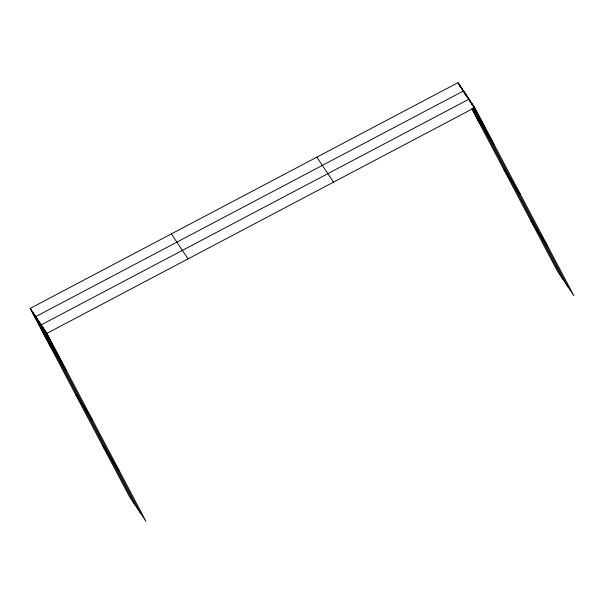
<?xml version="1.0" encoding="UTF-8"?>
<svg xmlns="http://www.w3.org/2000/svg" width="604" height="604" viewBox="0 0 604 604"><rect width="100%" height="100%" fill="white"/><g stroke="black" fill="none" stroke-linecap="round" stroke-linejoin="round"><path stroke-width="0.91" d="M30.2 308.38L46.87 333.37L145.972 521.335L129.301 496.337L30.2 308.38L458.028 82.665L474.699 107.663L573.8 295.62L557.13 270.63L472.018 109.203M46.87 333.37L474.699 107.663M477.266 119.154L493.936 144.145M503.623 169.143L520.293 194.133M530.773 220.641L547.443 245.632M316.843 157.153L333.521 182.144M171.385 233.899L188.055 258.889M49.437 344.869L66.108 369.859M75.794 394.85L92.465 419.848M102.944 446.356L119.615 471.346M473.566 105.964L492.804 142.446M472.434 104.258L491.671 140.747M471.301 102.559L490.539 139.048M470.169 100.86L472.351 105.005M473.664 107.497L489.406 137.35M471.656 104.137L469.029 99.162L41.2 324.877L140.302 512.834M473.408 107.459L568.13 287.119M467.934 97.516L470.554 102.491M473.181 107.467L487.171 133.997M466.832 95.862L468.145 98.354M473.393 108.305L486.069 132.352M465.729 94.216L467.481 97.531M473.166 108.312L484.967 130.698M464.627 92.563L466.816 96.708M472.94 108.32L483.864 129.052M465.714 95.062L463.532 90.917L35.704 316.632L134.798 504.589M472.713 108.327L562.626 278.874M462.43 89.264L465.05 94.239M472.487 108.343L481.667 125.753M461.328 87.618L463.517 91.763M472.26 108.35L480.565 124.107M460.225 85.964L461.977 89.286M472.034 108.358L479.463 122.453M459.131 84.318L460.875 87.633M472.245 109.196L478.368 120.808M458.028 82.665L460.21 86.817M45.738 331.672L64.975 368.161M44.605 329.973L63.843 366.462M43.473 328.274L62.71 364.763M42.34 326.575L61.578 363.064M40.106 323.223L59.343 359.712M39.003 321.577L58.241 358.066M37.901 319.931L57.138 356.413M36.799 318.278L56.036 354.767M34.602 314.978L53.839 351.468M33.499 313.333L52.737 349.814M32.397 311.679L51.634 348.168M31.302 310.033L50.54 346.515"/></g></svg>
